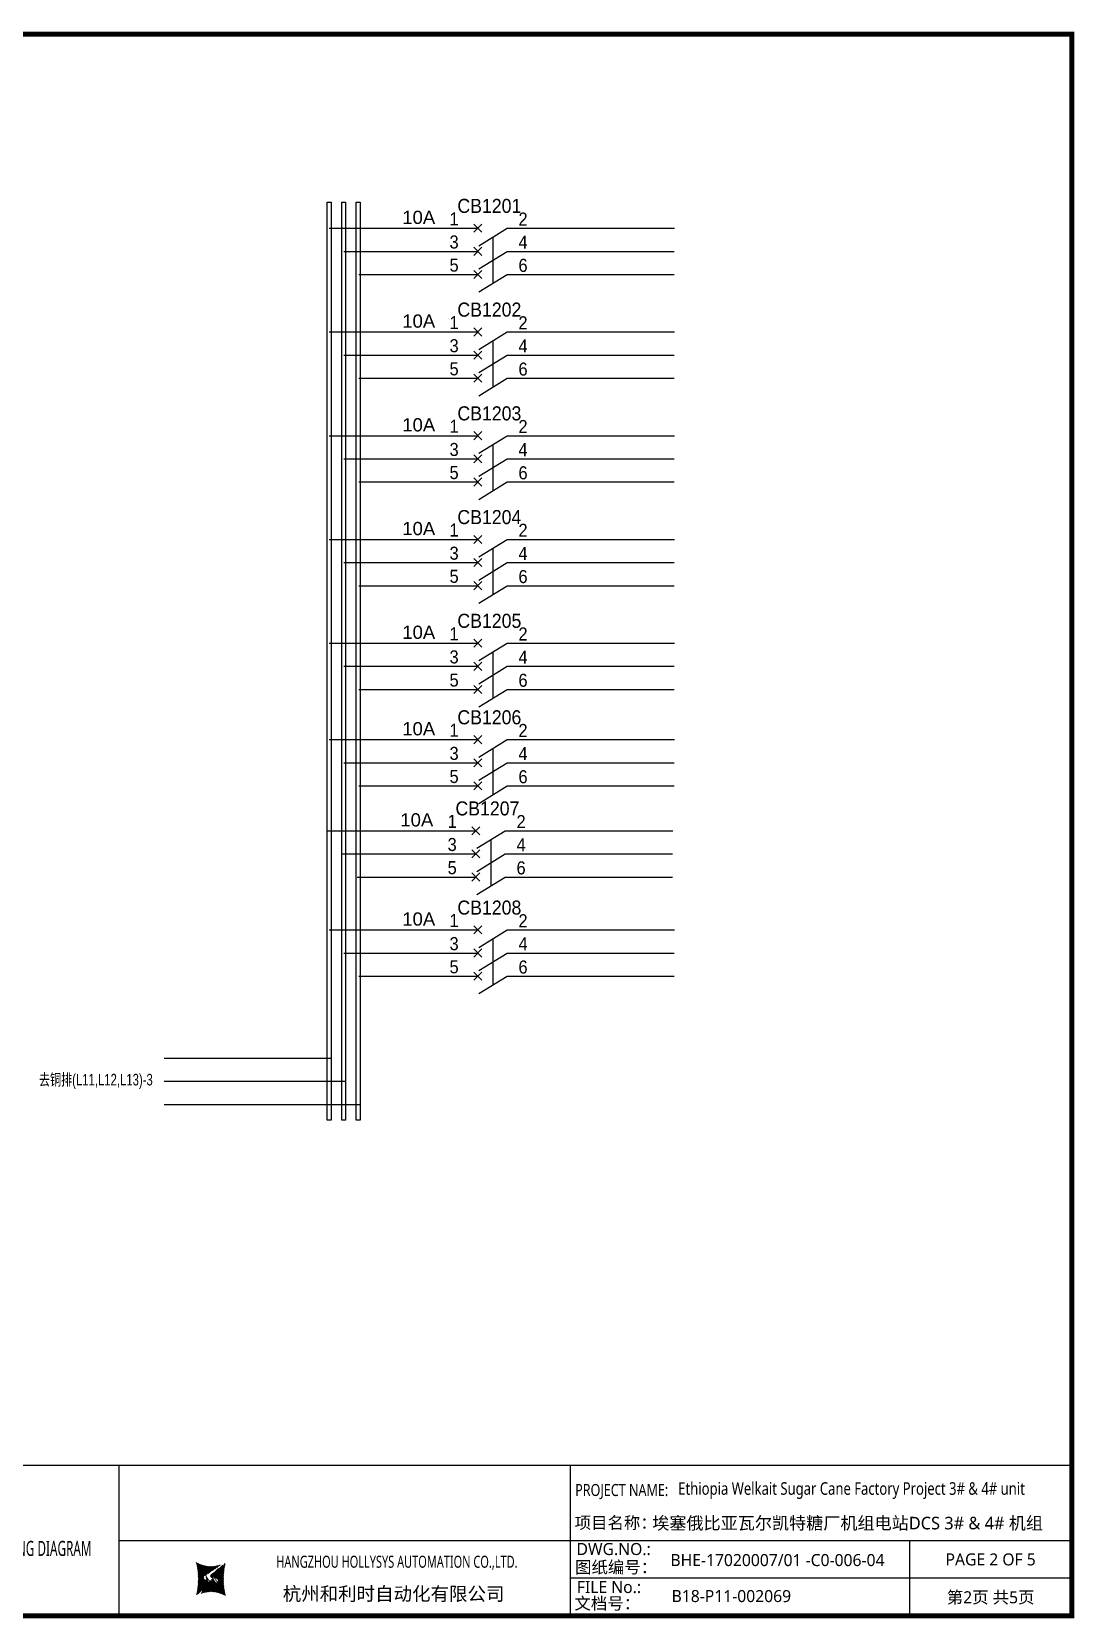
# Model space of a CAD drawing. Extents: x 81437 to 204847, y -54769 to -29444.
# Drawn here: x 103523 to 105602, y -36868 to -33707 of the extents above; entities that cross this region are included whole.
import ezdxf
from ezdxf.enums import TextEntityAlignment as Align
from ezdxf.lldxf.tags import DXFTag

# ---------------------------------------------------------------- set-up
doc = ezdxf.new("R2010")
doc.units = 0
doc.header["$LTSCALE"] = 100
doc.header["$MEASUREMENT"] = 0
for name, color, linetype in [('t', 1, 'Continuous'), ('标准图框及表格', 7, 'Continuous'), ('空气开关', 7, 'Continuous')]:
    doc.layers.add(name, color=color, linetype=linetype)
doc.styles.add('HZ', font='arial.ttf', dxfattribs={"width": 0.7})
doc.styles.get("Standard").update_dxf_attribs({"font": ''})
doc.styles.add('微软雅黑', font='')
doc.styles.get('Standard').set_extended_font_data('SimSun')
doc.styles.get('微软雅黑').set_extended_font_data('Microsoft YaHei')
tags = doc.linetypes.add('CENTER', pattern=[2, 1.25, -0.25, 0.25, -0.25]).pattern_tags.tags
tags[10:11] = [DXFTag(74, 4), DXFTag(75, 0), DXFTag(340, '0'), DXFTag(46, 1.0), DXFTag(50, 0.0), DXFTag(44, 0.0), DXFTag(45, 0.0)]
tags[8:9] = [DXFTag(74, 4), DXFTag(75, 0), DXFTag(340, '0'), DXFTag(46, 1.0), DXFTag(50, 0.0), DXFTag(44, 0.0), DXFTag(45, 0.0)]
tags[6:7] = [DXFTag(74, 4), DXFTag(75, 0), DXFTag(340, '0'), DXFTag(46, 1.0), DXFTag(50, 0.0), DXFTag(44, 0.0), DXFTag(45, 0.0)]
tags[4:5] = [DXFTag(74, 4), DXFTag(75, 0), DXFTag(340, '0'), DXFTag(46, 1.0), DXFTag(50, 0.0), DXFTag(44, 0.0), DXFTag(45, 0.0)]
pattern_1 = [(45, (-6.162819773475348, -58.86246267448996), (-0.736262898216564, 0.7362628982165641), [])]

# ---------------------------------------------------------------- blocks, each defined once
blk = doc.blocks.new('图框')
at = {"layer": '标准图框及表格'}
h = blk.add_hatch(dxfattribs=at)
h.set_pattern_fill('ANSI31', color=5, scale=8.329863809039892, style=0)
h.set_pattern_definition(pattern_1)
edge = h.paths.add_edge_path()
edge.add_arc((2393.094436262916, -3057.016314091056), 55.18534773488954, 238.1092081981581, 291.6531626184834)
edge.add_line((2413.457117633552, -3108.307481089123), (2382.362679957259, -3129.105284474292))
edge.add_arc((2232.744557938924, -3137.191253253037), 135.3602868968974, 346.3915348661821, 374.2500326978034)
edge.add_line((2364.304773850054, -3169.039594784347), (2391.343418124445, -3146.7148906974))
edge.add_line((2385.17637942767, -3139.143911424919), (2389.981166822123, -3139.761302572286))
edge.add_spline(control_points=[(2391.307199095063, -3146.750097628447), (2392.196661605914, -3145.885543305817), (2393.808172678844, -3144.319160410171), (2393.706362376579, -3140.114756849009), (2391.263680388605, -3139.875266105763), (2389.959101290711, -3139.747359722689)], knot_values=[0, 0, 0, 0, 6.844331067525468, 12.40042740766005, 18.76924275352248, 18.76924275352248, 18.76924275352248, 18.76924275352248], weights=[1, 1, 1, 1, 1, 1], degree=3, periodic=0)
edge.add_spline(control_points=[(2382.352543285211, -3129.127895979397), (2381.626555155563, -3129.73152025812), (2380.315378592357, -3130.821700626719), (2379.381276507607, -3132.24510027398), (2378.964379386169, -3132.880374753903)], knot_values=[0, 0, 0, 0, 5.253673658024614, 9.488438564008057, 9.488438564008057, 9.488438564008057, 9.488438564008057], weights=[1, 1, 1, 1, 1], degree=3, periodic=0)
edge.add_spline(control_points=[(2380.109845815059, -3131.144179531064), (2379.558651433159, -3131.767985770505), (2378.469607692277, -3133.249177120419), (2378.75000888206, -3136.59141356358), (2381.696031569307, -3138.758015293683), (2384.022624161043, -3139.007997601494), (2385.15175362843, -3139.129317677358)], knot_values=[10.66597461496156, 10.66597461496156, 10.66597461496156, 10.66597461496156, 18.97770399508879, 28.89455822145742, 41.119553648298, 52.64692538081317, 52.64692538081317, 52.64692538081317, 52.64692538081317], weights=[1, 1, 1, 1, 1, 1, 1], degree=3, periodic=0)
h = blk.add_hatch(dxfattribs=at)
h.set_pattern_fill('ANSI31', color=3, scale=8.329863809039892, style=0)
h.set_pattern_definition(pattern_1)
edge = h.paths.add_edge_path()
edge.add_line((2396.306912351669, -3134.638821765021), (2401.543221691929, -3135.303048767099))
edge.add_spline(control_points=[(2394.881673431148, -3127.632408877759), (2393.992210920092, -3128.496963200258), (2392.380699847337, -3130.063346096064), (2392.482510149457, -3134.26774965708), (2394.925192137576, -3134.507240400384), (2396.229771235499, -3134.635146783385)], knot_values=[0, 0, 0, 0, 6.844331067526932, 12.40042740766158, 18.76924275352342, 18.76924275352342, 18.76924275352342, 18.76924275352342], weights=[1, 1, 1, 1, 1, 1], degree=3, periodic=0)
edge.add_line((2421.884098676157, -3105.342911721815), (2394.845454401773, -3127.667615808762))
edge.add_spline(control_points=[(2406.462349776273, -3142.781070641064), (2406.85282482484, -3142.285248106444), (2407.700959278394, -3140.915136680455), (2407.438863643569, -3137.791092942495), (2404.4928409567, -3135.624491212552), (2402.166248364556, -3135.374508904741), (2401.037118897577, -3135.253188828716)], knot_values=[12.65408913243743, 12.65408913243743, 12.65408913243743, 12.65408913243743, 18.97770399508879, 28.89455822145742, 41.119553648298, 52.64692538081317, 52.64692538081317, 52.64692538081317, 52.64692538081317], weights=[1, 1, 1, 1, 1, 1, 1], degree=3, periodic=0)
edge.add_line((2405.463463917236, -3143.838156073773), (2406.618423075823, -3142.594514654259))
edge.add_line((2403.858524028219, -3145.261600863971), (2405.463463917236, -3143.838156073904))
edge.add_line((2372.73175489228, -3166.075025417009), (2403.826192568573, -3145.277222031841))
edge.add_arc((2393.094436262916, -3217.366192415033), 55.18534773488965, 58.10920819815809, 111.6531626184834)
edge.add_arc((2553.444314586908, -3137.191253253037), 135.360286896897, 166.3915348661823, 194.2500326978024)
at = {"color": 7}
for p, q in [((2209.47921527367, -2910.443887418679), (2209.47921527367, -3210.443887418679)), ((3109.47921527367, -2910.443887418679), (3109.47921527367, -3210.443887418679)), ((2209.47921527367, -3060.443887418679), (3109.47921527367, -3060.443887418679)), ((3109.47921527367, -3060.443887418679), (4109.47921527367, -3060.443887418679)), ((3785.62275226965, -3060.443887418679), (3785.62275226965, -3210.443887418679)), ((4109.47921527367, -3135.443887418679), (3109.47921527367, -3135.443887418679))]:
    blk.add_line(p, q, dxfattribs=at)
at = {"color": 7, "const_width": 3}
blk.add_lwpolyline([(4109.47921527367, -2910.443887418679), (-6.162819773475348, -2910.443887418679)], dxfattribs=at)
at = {"layer": 't', "color": 7, "const_width": 9.61519705431492}
blk.add_lwpolyline([(4109.47921527367, -3210.443887418679), (4109.47921527367, -58.86246267448996), (-6.162819773475348, -58.86246267448996), (-6.162819773475348, -3210.443887418679)], close=True, dxfattribs=at)
at = {"color": 7, "linetype": 'CENTER', "style": '微软雅黑'}
for s, height, p in [('项目名称：', 24, (3118.237888517288, -3036.94681899895)), ('图纸编号：', 24, (3119.058468482224, -3125.527001057468)), ('杭州和利时自动化有限公司', 27, (2536.38633266712, -3179.976961063531)), ('文档号：', 24, (3117.869572934458, -3197.591179766443))]:
    blk.add_text(s, height=height, dxfattribs=at).set_placement(p)
at = {"color": 7, "style": '微软雅黑', "flags": 8}
for tag, p, height in [('DWG.NAME:', (1375.473639447489, -2969.2419877869), 25), ('DWG.NO.:', (3122.023352488108, -3089.264933317976), 24), ('图纸编号', (3309.199899152482, -3111.267140832559), 24), ('FILENO.:', (3122.509725826509, -3164.966587124836), 24), ('文档号', (3311.563545755656, -3182.994948628203), 24)]:
    blk.add_attdef(tag, p, '', height=height, dxfattribs=at)
at = {"color": 7, "style": '微软雅黑', "width": 0.8, "flags": 8}
for tag, p, height in [('PROJECTNAME:', (3119.317365890063, -2971.670387076527), 24), ('PROJECT_NAME', (3324.743137664682, -2969.191656158461), 25)]:
    blk.add_attdef(tag, p, '', height=height, dxfattribs=at)
at = {"color": 7, "style": '微软雅黑', "flags": 8}
for tag, height, width, p in [('RENLIU', 24, 0.7, (692.0254873090671, -3009.243060483925)), ('SHUFENWANG', 24, 0.7, (879.6254712981536, -3009.243060483925)), ('FANGHOU', 24, 0.7, (1063.567935676903, -3009.243060483925)), ('DANDANLI', 24, 0.7, (1243.852880445316, -3009.243060483925)), ('#10STATIONONTROLCABINETCOVER', 30, 0.6, (1771.737284051596, -3076.044837234568)), ('HANGZHOUHOLLYSYSAUTOMATIONCO.,LTD.', 24, 0.7, (2763.919484516009, -3104.577265918681))]:
    blk.add_attdef(tag, text='', height=height, dxfattribs=dict(at, width=width)).set_placement(p, align=Align.MIDDLE)
for tag, p in [('图纸名称:', (1371.649552043295, -3024.785799731683)), ('项目名称', (3272.897224152879, -3045.626842364768))]:
    blk.add_attdef(tag, text='', height=25, dxfattribs=at).set_placement(p, align=Align.BOTTOM_LEFT)
at = {"color": 7, "flags": 8}
blk.add_attdef('A', text='', height=23, dxfattribs=at).set_placement((53.73638948711596, -3033.744016823508), align=Align.MIDDLE)
at = {"color": 7, "style": '微软雅黑', "flags": 8}
for tag, height, p in [('设计时间', 23, (207.7030023673433, -3033.744016823508)), ('刘仁', 23, (692.0254873090671, -3061.050838701933)), ('王姝芬', 23, (879.6254712981536, -3061.050838701933)), ('侯方', 23, (1063.567935676903, -3061.050838701933)), ('李丹丹', 23, (1243.852880445316, -3061.050838701933)), ('PAGEXOFX', 24, (3947.55098377166, -3097.943887418679)), ('REV.', 24, (53.21983990701119, -3121.911417548025)), ('DATE', 24, (202.7449719716897, -3121.911417548025)), ('DESCRIPTION', 24, (445.5564698352027, -3121.911417548025)), ('PREPARED', 24, (692.0254873090671, -3121.911417548025)), ('CHECKED', 24, (879.625471298139, -3121.911417548025)), ('SIGNED', 24, (1063.567935676889, -3121.911417548025)), ('APPROVED', 24, (1243.852880445316, -3121.911417548025)), ('图纸名称', 30, (1771.737284051596, -3153.557526718527)), ('第几页共几页', 24, (3947.55098377166, -3172.943887418679))]:
    blk.add_attdef(tag, text='', height=height, dxfattribs=at).set_placement(p, align=Align.MIDDLE)
at = {"layer": '标准图框及表格', "color": 5, "style": 'HZ'}
for s, p in [('pgqh', (2367.722055843864, -3118.539690870716)), ('hollilas', (2367.889081852576, -3144.830947292762))]:
    blk.add_text(s, height=5.205656721233694, dxfattribs=at).set_placement(p)
at = {"layer": '标准图框及表格', "color": 3, "style": 'HZ'}
for s, height, p in [('auto', 8.676094535389492, (2394.744307490306, -3133.062499086471)), ('hollysys', 4.338047267694746, (2396.375285240625, -3158.593924068552))]:
    blk.add_text(s, height=height, dxfattribs=at).set_placement(p)
blk = doc.blocks.new('供电端子')
at = {"style": 'HZ', "width": 0.7}
blk.add_attdef('供电端子', (0, 0), '', height=17, dxfattribs=at)

msp = doc.modelspace()

# ---------------------------------------------------------------- linework, layer by layer
at = {"color": 2}
for p, q in [((104116.1218699411, -34098.79157911312), (104412.7864835703, -34098.79157911312)), ((104471.3402148814, -34098.79157911312), (104805.0356770277, -34098.79157911312)), ((104116.1218699411, -34305.47570767717), (104412.7864835703, -34305.47570767717)), ((104471.3402148814, -34305.47570767717), (104805.0356770277, -34305.47570767717)), ((104116.1218699411, -34512.15983624123), (104412.7864835703, -34512.15983624123)), ((104471.3402148814, -34512.15983624123), (104805.0356770277, -34512.15983624123)), ((104116.1218699411, -34718.84396480528), (104412.7864835703, -34718.84396480528)), ((104471.3402148814, -34718.84396480528), (104805.0356770277, -34718.84396480528)), ((104116.1218699411, -34925.52809336934), (104412.7864835703, -34925.52809336934)), ((104471.3402148814, -34925.52809336934), (104805.0356770277, -34925.52809336934)), ((104116.1063608052, -35117.74682410745), (104412.7709744344, -35117.74682410745)), ((104471.3247057456, -35117.74682410745), (104805.0201678918, -35117.74682410745)), ((104112.2718699411, -35299.33624160176), (104408.9364835703, -35299.33624160176)), ((104467.4902148815, -35299.33624160176), (104801.1856770277, -35299.33624160176)), ((104116.1396273388, -35496.89787365097), (104412.8042409681, -35496.89787365097)), ((104471.3579722792, -35496.89787365097), (104805.0534344255, -35496.89787365097)), ((103787.3341665806, -35752.26460762556), (104121.0296287268, -35752.26460762556))]:
    msp.add_line(p, q, dxfattribs=at)
at = {"color": 6}
for p, q in [((104420.8783624176, -34106.88345796045), (104404.6946047229, -34090.69970026578)), ((104404.6946047229, -34106.88345796045), (104420.8783624176, -34090.69970026578)), ((104414.8685399453, -34133.57956529075), (104471.3402148814, -34098.79157911312)), ((104404.6946047229, -34152.99509339195), (104420.8783624176, -34136.81133569728)), ((104420.8783624176, -34152.99509339195), (104404.6946047229, -34136.81133569728)), ((104414.8685399453, -34179.69120072225), (104471.3402148814, -34144.90321454462)), ((104404.6946047229, -34199.10672882346), (104420.8783624176, -34182.92297112878)), ((104420.8783624176, -34199.10672882346), (104404.6946047229, -34182.92297112878)), ((104414.8685399453, -34225.80283615375), (104471.3402148814, -34191.01484997612)), ((104420.8783624176, -34313.56758652451), (104404.6946047229, -34297.38382882984)), ((104404.6946047229, -34313.56758652451), (104420.8783624176, -34297.38382882984)), ((104414.8685399453, -34340.2636938548), (104471.3402148814, -34305.47570767717)), ((104404.6946047229, -34359.67922195601), (104420.8783624176, -34343.49546426134)), ((104420.8783624176, -34359.67922195601), (104404.6946047229, -34343.49546426134)), ((104414.8685399453, -34386.3753292863), (104471.3402148814, -34351.58734310867)), ((104404.6946047229, -34405.79085738751), (104420.8783624176, -34389.60709969284)), ((104420.8783624176, -34405.79085738751), (104404.6946047229, -34389.60709969284)), ((104414.8685399453, -34432.48696471781), (104471.3402148814, -34397.69897854017)), ((104420.8783624176, -34520.25171508856), (104404.6946047229, -34504.06795739389)), ((104404.6946047229, -34520.25171508856), (104420.8783624176, -34504.06795739389)), ((104414.8685399453, -34546.94782241886), (104471.3402148814, -34512.15983624123)), ((104404.6946047229, -34566.36335052006), (104420.8783624176, -34550.17959282539)), ((104420.8783624176, -34566.36335052006), (104404.6946047229, -34550.17959282539)), ((104414.8685399453, -34593.05945785036), (104471.3402148814, -34558.27147167273)), ((104404.6946047229, -34612.47498595157), (104420.8783624176, -34596.29122825689)), ((104420.8783624176, -34612.47498595157), (104404.6946047229, -34596.29122825689)), ((104414.8685399453, -34639.17109328186), (104471.3402148814, -34604.38310710423)), ((104420.8783624176, -34726.93584365262), (104404.6946047229, -34710.75208595795)), ((104404.6946047229, -34726.93584365262), (104420.8783624176, -34710.75208595795)), ((104414.8685399453, -34753.63195098291), (104471.3402148814, -34718.84396480528)), ((104404.6946047229, -34773.04747908412), (104420.8783624176, -34756.86372138945)), ((104420.8783624176, -34773.04747908412), (104404.6946047229, -34756.86372138945)), ((104414.8685399453, -34799.74358641441), (104471.3402148814, -34764.95560023678)), ((104404.6946047229, -34819.15911451562), (104420.8783624176, -34802.97535682095)), ((104420.8783624176, -34819.15911451562), (104404.6946047229, -34802.97535682095)), ((104414.8685399453, -34845.85522184592), (104471.3402148814, -34811.06723566828)), ((104420.8783624176, -34933.61997221667), (104404.6946047229, -34917.436214522)), ((104404.6946047229, -34933.61997221667), (104420.8783624176, -34917.436214522)), ((104414.8685399453, -34960.31607954697), (104471.3402148814, -34925.52809336934)), ((104404.6946047229, -34979.73160764817), (104420.8783624176, -34963.5478499535)), ((104420.8783624176, -34979.73160764817), (104404.6946047229, -34963.5478499535)), ((104414.8685399453, -35006.42771497847), (104471.3402148814, -34971.63972880084)), ((104404.6946047229, -35025.84324307967), (104420.8783624176, -35009.659485385)), ((104420.8783624176, -35025.84324307967), (104404.6946047229, -35009.659485385)), ((104414.8685399453, -35052.53935040997), (104471.3402148814, -35017.75136423234)), ((104420.8628532817, -35125.83870295478), (104404.6790955871, -35109.65494526011)), ((104404.6790955871, -35125.83870295478), (104420.8628532817, -35109.65494526011)), ((104414.8530308094, -35152.53481028508), (104471.3247057456, -35117.74682410745)), ((104404.6790955871, -35171.95033838628), (104420.8628532817, -35155.76658069161)), ((104420.8628532817, -35171.95033838628), (104404.6790955871, -35155.76658069161)), ((104414.8530308094, -35198.64644571658), (104471.3247057456, -35163.85845953895)), ((104404.6790955871, -35218.06197381778), (104420.8628532817, -35201.87821612311)), ((104420.8628532817, -35218.06197381778), (104404.6790955871, -35201.87821612311)), ((104414.8530308094, -35244.75808114808), (104471.3247057456, -35209.97009497045)), ((104417.0283624176, -35307.42812044909), (104400.844604723, -35291.24436275442)), ((104400.844604723, -35307.42812044909), (104417.0283624176, -35291.24436275442)), ((104411.0185399453, -35334.12422777939), (104467.4902148815, -35299.33624160176)), ((104400.844604723, -35353.53975588059), (104417.0283624176, -35337.35599818592)), ((104417.0283624176, -35353.53975588059), (104400.844604723, -35337.35599818592)), ((104411.0185399453, -35380.23586321089), (104467.4902148815, -35345.44787703326)), ((104400.844604723, -35399.65139131209), (104417.0283624176, -35383.46763361742)), ((104417.0283624176, -35399.65139131209), (104400.844604723, -35383.46763361742)), ((104411.0185399453, -35426.34749864239), (104467.4902148815, -35391.55951246476)), ((104420.8961198154, -35504.9897524983), (104404.7123621207, -35488.80599480363)), ((104404.7123621207, -35504.9897524983), (104420.8961198154, -35488.80599480363)), ((104414.8862973431, -35531.6858598286), (104471.3579722792, -35496.89787365097)), ((104404.7123621207, -35551.1013879298), (104420.8961198154, -35534.91763023513)), ((104420.8961198154, -35551.1013879298), (104404.7123621207, -35534.91763023513)), ((104414.8862973431, -35577.7974952601), (104471.3579722792, -35543.00950908247)), ((104404.7123621207, -35597.21302336131), (104420.8961198154, -35581.02926566664)), ((104420.8961198154, -35597.21302336131), (104404.7123621207, -35581.02926566664)), ((104414.8862973431, -35623.9091306916), (104471.3579722792, -35589.12114451397))]:
    msp.add_line(p, q, dxfattribs=at)
at = {"color": 3}
for p, q in [((104145.8218699411, -34144.90321454462), (104412.7864835703, -34144.90321454462)), ((104471.3402148814, -34144.90321454462), (104804.4460273625, -34144.90321454462)), ((104145.8218699411, -34351.58734310867), (104412.7864835703, -34351.58734310867)), ((104471.3402148814, -34351.58734310867), (104804.4460273625, -34351.58734310867)), ((104145.8218699411, -34558.27147167273), (104412.7864835703, -34558.27147167273)), ((104471.3402148814, -34558.27147167273), (104804.4460273625, -34558.27147167273)), ((104145.8218699411, -34764.95560023678), (104412.7864835703, -34764.95560023678)), ((104471.3402148814, -34764.95560023678), (104804.4460273625, -34764.95560023678)), ((104145.8218699411, -34971.63972880084), (104412.7864835703, -34971.63972880084)), ((104471.3402148814, -34971.63972880084), (104804.4460273625, -34971.63972880084)), ((104145.8063608052, -35163.85845953895), (104412.7709744344, -35163.85845953895)), ((104471.3247057456, -35163.85845953895), (104804.4305182267, -35163.85845953895)), ((104141.9718699411, -35345.44787703326), (104408.9364835703, -35345.44787703326)), ((104467.4902148815, -35345.44787703326), (104800.5960273626, -35345.44787703326)), ((104145.8396273388, -35543.00950908247), (104412.8042409681, -35543.00950908247)), ((104471.3579722792, -35543.00950908247), (104804.4637847603, -35543.00950908247)), ((103787.3341665806, -35798.37624305706), (104149.9057902387, -35798.37624305706))]:
    msp.add_line(p, q, dxfattribs=at)
at = {"color": 1}
for p, q in [((104175.8027490527, -34191.01484997612), (104412.7864835703, -34191.01484997612)), ((104471.3402148814, -34191.01484997612), (104804.4460273625, -34191.01484997612)), ((104175.8027490527, -34397.69897854017), (104412.7864835703, -34397.69897854017)), ((104471.3402148814, -34397.69897854017), (104804.4460273625, -34397.69897854017)), ((104175.8027490527, -34604.38310710423), (104412.7864835703, -34604.38310710423)), ((104471.3402148814, -34604.38310710423), (104804.4460273625, -34604.38310710423)), ((104175.8027490527, -34811.06723566828), (104412.7864835703, -34811.06723566828)), ((104471.3402148814, -34811.06723566828), (104804.4460273625, -34811.06723566828)), ((104175.8027490527, -35017.75136423234), (104412.7864835703, -35017.75136423234)), ((104471.3402148814, -35017.75136423234), (104804.4460273625, -35017.75136423234)), ((104175.7872399169, -35209.97009497045), (104412.7709744344, -35209.97009497045)), ((104471.3247057456, -35209.97009497045), (104804.4305182267, -35209.97009497045)), ((104171.9527490528, -35391.55951246476), (104408.9364835703, -35391.55951246476)), ((104467.4902148815, -35391.55951246476), (104800.5960273626, -35391.55951246476)), ((104175.8205064505, -35589.12114451397), (104412.8042409681, -35589.12114451397)), ((104471.3579722792, -35589.12114451397), (104804.4637847603, -35589.12114451397)), ((103787.3341665806, -35844.48787848856), (104178.4091562647, -35844.48787848856))]:
    msp.add_line(p, q, dxfattribs=at)
at = {"color": 2}
msp.add_lwpolyline([(104120.1091562647, -34047.09157911313), (104120.1091562647, -35875.9195565472), (104112.2718699411, -35875.9195565472), (104112.2718699411, -34047.09157911313)], close=True, dxfattribs=at)
at = {"color": 3}
msp.add_lwpolyline([(104149.2591562647, -34047.09157911313), (104149.2591562647, -35875.9195565472), (104141.421869941, -35875.9195565472), (104141.421869941, -34047.09157911313)], close=True, dxfattribs=at)
at = {"color": 1}
msp.add_lwpolyline([(104178.4091562647, -34047.09157911313), (104178.4091562647, -35875.9195565472), (104170.571869941, -35875.9195565472), (104170.571869941, -34047.09157911313)], close=True, dxfattribs=at)
at = {"layer": '空气开关', "color": 6}
for p, q in [((104443.1043774134, -34162.29720763342), (104443.1043774134, -34116.18557220195)), ((104443.1043774134, -34208.40884306492), (104443.1043774134, -34162.29720763345)), ((104443.1043774134, -34368.98133619747), (104443.1043774134, -34322.869700766)), ((104443.1043774134, -34415.09297162898), (104443.1043774134, -34368.9813361975)), ((104443.1043774134, -34575.66546476153), (104443.1043774134, -34529.55382933006)), ((104443.1043774134, -34621.77710019303), (104443.1043774134, -34575.66546476156)), ((104443.1043774134, -34782.34959332558), (104443.1043774134, -34736.23795789411)), ((104443.1043774134, -34828.46122875709), (104443.1043774134, -34782.34959332561)), ((104443.1043774134, -34989.03372188964), (104443.1043774134, -34942.92208645817)), ((104443.1043774134, -35035.14535732114), (104443.1043774134, -34989.03372188967)), ((104443.0888682775, -35181.25245262775), (104443.0888682775, -35135.14081719628)), ((104443.0888682775, -35227.36408805925), (104443.0888682775, -35181.25245262778)), ((104439.2543774134, -35362.84187012206), (104439.2543774134, -35316.73023469059)), ((104439.2543774134, -35408.95350555356), (104439.2543774134, -35362.84187012209)), ((104443.1221348112, -35560.40350217127), (104443.1221348112, -35514.2918667398)), ((104443.1221348112, -35606.51513760277), (104443.1221348112, -35560.4035021713))]:
    msp.add_line(p, q, dxfattribs=at)

# ---------------------------------------------------------------- block references
at = {"color": 1}
ref = msp.add_blockref('图框', (101487.5265402403, -33653.23142554892), dxfattribs=at)
ref.add_attrib('PROJECTNAME:', 'PROJECT NAME:', (104606.8439061304, -36624.90181262545), dxfattribs={"color": 7, "height": 24, "style": '微软雅黑', "width": 0.8000000000000002})
ref.add_attrib('FILENO.:', 'FILE No.:', (104610.0362660668, -36818.19801267375), dxfattribs={"color": 7, "height": 24, "style": '微软雅黑'})
ref.add_attrib('DWG.NO.:', 'DWG.NO.:', (104609.5498927284, -36742.49635886689), dxfattribs={"color": 7, "height": 24, "style": '微软雅黑'})
ref.add_attrib('PAGEXOFX', 'PAGE 2 OF 5', dxfattribs={"color": 7, "height": 24, "style": '微软雅黑', "flags": 8}).set_placement((105435.077524012, -36751.1753129676), align=Align.MIDDLE)
ref.add_attrib('PROJECT_NAME', 'Ethiopia Welkait Sugar Cane Factory Project 3# & 4# unit', (104812.269677905, -36622.42308170738), dxfattribs={"color": 7, "height": 25, "style": '微软雅黑', "width": 0.8})
ref.add_attrib('项目名称', '埃塞俄比亚瓦尔凯特糖厂机组电站DCS 3# & 4# 机组', dxfattribs={"color": 7, "height": 25, "style": '微软雅黑'}).set_placement((104760.4237643932, -36698.85826791369), align=Align.BOTTOM_LEFT)
ref.add_attrib('HANGZHOUHOLLYSYSAUTOMATIONCO.,LTD.', 'HANGZHOU HOLLYSYS AUTOMATION CO.,LTD.', dxfattribs={"color": 7, "height": 24, "style": '微软雅黑', "width": 0.6999999999999998}).set_placement((104251.4460247563, -36757.8086914676), align=Align.MIDDLE)
ref.add_attrib('#10STATIONONTROLCABINETCOVER', '3# & 4#  BOILER POWER DISTRIBUTION 1 CABINET WIRING DIAGRAM', dxfattribs={"color": 7, "height": 30, "style": '微软雅黑', "width": 0.6, "flags": 8}).set_placement((103259.2638242919, -36729.27626278349), align=Align.MIDDLE)
ref.add_attrib('文档号', 'B18-P11-002069', (104799.090085996, -36836.22637417712), dxfattribs={"color": 7, "height": 24, "style": '微软雅黑', "flags": 8})
ref.add_attrib('图纸编号', 'BHE-17020007/01 -C0-006-04', (104796.7264393928, -36764.49856638148), dxfattribs={"color": 7, "height": 24, "style": '微软雅黑', "flags": 8})
ref.add_attrib('第几页共几页', '第2页 共5页', dxfattribs={"color": 7, "height": 24, "style": '微软雅黑', "flags": 8}).set_placement((105435.077524012, -36826.1753129676), align=Align.MIDDLE)
ref = msp.add_blockref('供电端子', (104435.7744287933, -34068.32342254229), dxfattribs=dict(xscale=0.9349999999976717, yscale=0.9349999999976717))
ref.add_attrib('供电端子', 'CB1201', dxfattribs={"height": 28.05, "style": 'HZ', "width": 0.9}).set_placement((104435.7744287933, -34068.32342254229), align=Align.CENTER)
ref = msp.add_blockref('供电端子', (104294.9744287933, -34090.32342254229), dxfattribs=dict(xscale=0.9349999999976717, yscale=0.9349999999976717))
ref.add_attrib('供电端子', '10A', dxfattribs={"height": 26.4, "style": 'HZ'}).set_placement((104294.9744287933, -34090.32342254229), align=Align.CENTER)
ref = msp.add_blockref('供电端子', (104435.7744287933, -34275.00755110634), dxfattribs=dict(xscale=0.9349999999976717, yscale=0.9349999999976717))
ref.add_attrib('供电端子', 'CB1202', dxfattribs={"height": 28.05, "style": 'HZ', "width": 0.9}).set_placement((104435.7744287933, -34275.00755110634), align=Align.CENTER)
ref = msp.add_blockref('供电端子', (104294.9744287933, -34297.00755110634), dxfattribs=dict(xscale=0.9349999999976717, yscale=0.9349999999976717))
ref.add_attrib('供电端子', '10A', dxfattribs={"height": 26.4, "style": 'HZ'}).set_placement((104294.9744287933, -34297.00755110634), align=Align.CENTER)
ref = msp.add_blockref('供电端子', (104435.7744287933, -34481.6916796704), dxfattribs=dict(xscale=0.9349999999976717, yscale=0.9349999999976717))
ref.add_attrib('供电端子', 'CB1203', dxfattribs={"height": 28.05, "style": 'HZ', "width": 0.9}).set_placement((104435.7744287933, -34481.6916796704), align=Align.CENTER)
ref = msp.add_blockref('供电端子', (104294.9744287933, -34503.6916796704), dxfattribs=dict(xscale=0.9349999999976717, yscale=0.9349999999976717))
ref.add_attrib('供电端子', '10A', dxfattribs={"height": 26.4, "style": 'HZ'}).set_placement((104294.9744287933, -34503.6916796704), align=Align.CENTER)
ref = msp.add_blockref('供电端子', (104435.7744287933, -34688.37580823445), dxfattribs=dict(xscale=0.9349999999976717, yscale=0.9349999999976717))
ref.add_attrib('供电端子', 'CB1204', dxfattribs={"height": 28.05, "style": 'HZ', "width": 0.9}).set_placement((104435.7744287933, -34688.37580823445), align=Align.CENTER)
ref = msp.add_blockref('供电端子', (104294.9744287933, -34710.37580823445), dxfattribs=dict(xscale=0.9349999999976717, yscale=0.9349999999976717))
ref.add_attrib('供电端子', '10A', dxfattribs={"height": 26.4, "style": 'HZ'}).set_placement((104294.9744287933, -34710.37580823445), align=Align.CENTER)
ref = msp.add_blockref('供电端子', (104435.7744287933, -34895.05993679851), dxfattribs=dict(xscale=0.9349999999976717, yscale=0.9349999999976717))
ref.add_attrib('供电端子', 'CB1205', dxfattribs={"height": 28.05, "style": 'HZ', "width": 0.9}).set_placement((104435.7744287933, -34895.05993679851), align=Align.CENTER)
ref = msp.add_blockref('供电端子', (104294.9744287933, -34917.05993679851), dxfattribs=dict(xscale=0.9349999999976717, yscale=0.9349999999976717))
ref.add_attrib('供电端子', '10A', dxfattribs={"height": 26.4, "style": 'HZ'}).set_placement((104294.9744287933, -34917.05993679851), align=Align.CENTER)
ref = msp.add_blockref('供电端子', (104294.9589196574, -35109.27866753662), dxfattribs=dict(xscale=0.9349999999976717, yscale=0.9349999999976717))
ref.add_attrib('供电端子', '10A', dxfattribs={"height": 26.4, "style": 'HZ'}).set_placement((104294.9589196574, -35109.27866753662), align=Align.CENTER)
ref = msp.add_blockref('供电端子', (104435.7589196574, -35087.27866753662), dxfattribs=dict(xscale=0.9349999999976717, yscale=0.9349999999976717))
ref.add_attrib('供电端子', 'CB1206', dxfattribs={"height": 28.05, "style": 'HZ', "width": 0.9}).set_placement((104435.7589196574, -35087.27866753662), align=Align.CENTER)
ref = msp.add_blockref('供电端子', (104431.9244287933, -35268.86808503092), dxfattribs=dict(xscale=0.9349999999976717, yscale=0.9349999999976717))
ref.add_attrib('供电端子', 'CB1207', dxfattribs={"height": 28.05, "style": 'HZ', "width": 0.9}).set_placement((104431.9244287933, -35268.86808503092), align=Align.CENTER)
ref = msp.add_blockref('供电端子', (104291.1244287933, -35290.86808503092), dxfattribs=dict(xscale=0.9349999999976717, yscale=0.9349999999976717))
ref.add_attrib('供电端子', '10A', dxfattribs={"height": 26.4, "style": 'HZ'}).set_placement((104291.1244287933, -35290.86808503092), align=Align.CENTER)
ref = msp.add_blockref('供电端子', (104294.9921861911, -35488.42971708014), dxfattribs=dict(xscale=0.9349999999976717, yscale=0.9349999999976717))
ref.add_attrib('供电端子', '10A', dxfattribs={"height": 26.4, "style": 'HZ'}).set_placement((104294.9921861911, -35488.42971708014), align=Align.CENTER)
ref = msp.add_blockref('供电端子', (104435.7921861911, -35466.42971708014), dxfattribs=dict(xscale=0.9349999999976717, yscale=0.9349999999976717))
ref.add_attrib('供电端子', 'CB1208', dxfattribs={"height": 28.05, "style": 'HZ', "width": 0.9}).set_placement((104435.7921861911, -35466.42971708014), align=Align.CENTER)

# ---------------------------------------------------------------- texts
at = {"style": 'HZ', "width": 0.7}
msp.add_text('去铜排(L11,L12,L13)-3', height=23.1, dxfattribs=at).set_placement((103537.8646084581, -35806.80095358998))
at = {"layer": '空气开关', "style": 'HZ', "width": 0.9}
for s, p in [('1', (104356.3767153923, -34093.0966167909)), ('2', (104493.7892149747, -34093.55478122383)), ('3', (104356.3767153923, -34139.2082522224)), ('4', (104493.7892149747, -34139.66641665533)), ('5', (104356.3767153923, -34185.3198876539)), ('6', (104493.7892149747, -34185.77805208683)), ('1', (104356.3767153923, -34299.78074535495)), ('2', (104493.7892149747, -34300.23890978788)), ('3', (104356.3767153923, -34345.89238078646)), ('4', (104493.7892149747, -34346.35054521939)), ('5', (104356.3767153923, -34392.00401621796)), ('6', (104493.7892149747, -34392.46218065089)), ('1', (104356.3767153923, -34506.46487391901)), ('2', (104493.7892149747, -34506.92303835194)), ('3', (104356.3767153923, -34552.57650935051)), ('4', (104493.7892149747, -34553.03467378344)), ('5', (104356.3767153923, -34598.68814478201)), ('6', (104493.7892149747, -34599.14630921494)), ('1', (104356.3767153923, -34713.14900248306)), ('2', (104493.7892149747, -34713.60716691599)), ('3', (104356.3767153923, -34759.26063791457)), ('4', (104493.7892149747, -34759.7188023475)), ('5', (104356.3767153923, -34805.37227334607)), ('6', (104493.7892149747, -34805.830437779)), ('1', (104356.3767153923, -34919.83313104712)), ('2', (104493.7892149747, -34920.29129548005)), ('3', (104356.3767153923, -34965.94476647862)), ('4', (104493.7892149747, -34966.40293091155)), ('5', (104356.3767153923, -35012.05640191012)), ('6', (104493.7892149747, -35012.51456634305)), ('1', (104356.3612062564, -35112.05186178523)), ('2', (104493.7737058388, -35112.51002621816)), ('3', (104356.3612062564, -35158.16349721673)), ('4', (104493.7737058388, -35158.62166164966)), ('5', (104356.3612062564, -35204.27513264823)), ('6', (104493.7737058388, -35204.73329708116)), ('1', (104352.5267153923, -35293.64127927954)), ('2', (104489.9392149747, -35294.09944371247)), ('3', (104352.5267153923, -35339.75291471104)), ('4', (104489.9392149747, -35340.21107914397)), ('5', (104352.5267153923, -35385.86455014254)), ('6', (104489.9392149747, -35386.32271457547)), ('1', (104356.3944727901, -35491.20291132875)), ('2', (104493.8069723724, -35491.66107576168)), ('3', (104356.3944727901, -35537.31454676025)), ('4', (104493.8069723724, -35537.77271119318)), ('5', (104356.3944727901, -35583.42618219175)), ('6', (104493.8069723724, -35583.88434662468))]:
    msp.add_text(s, height=26.00961058081033, dxfattribs=at).set_placement(p)

doc.saveas('drawing.dxf')
